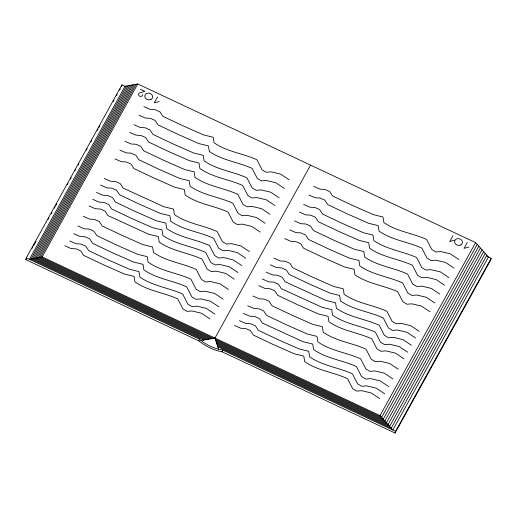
<?xml version="1.0" encoding="UTF-8"?>
<svg xmlns="http://www.w3.org/2000/svg" width="517" height="517" viewBox="0 0 517 517"><rect width="100%" height="100%" fill="white"/><g stroke="black" fill="none" stroke-linecap="round" stroke-linejoin="round"><path stroke-width="0.78" d="M486.962 256.335L491.15 258.3L490.672 260.083L395.085 433.052L222.006 351.767A28.655 14.825 28.9 0 1 198.929 340.929L25.85 259.644L26.328 257.86L121.915 84.885L125.011 86.339L137.729 83.948L475.601 242.628L488.429 257.02L392.849 429.995L380.021 415.597L42.148 256.917L29.43 259.314L125.011 86.339M121.43 86.669L121.915 84.885M198.929 340.929L199.413 339.146L26.328 257.86M222.006 351.767L222.491 349.983L218.588 349.253A25.268 13.074 28.9 0 1 201.048 340.516L199.413 339.146M395.085 433.052L395.57 431.275L491.15 258.3M25.85 259.644L26.632 258.229M32.093 248.347L32.875 246.932M33.65 245.523L35.996 241.284M48.087 219.395L48.869 217.987M51.209 213.754L51.991 212.338M54.33 208.105L55.112 206.69M55.888 205.281L56.67 203.866M67.204 184.802L67.986 183.393M70.325 179.153L71.107 177.745M75.004 170.681L75.786 169.272M78.125 165.039L78.907 163.624M86.32 150.208L87.102 148.799M90.998 141.736L91.78 140.327M97.241 130.439L98.023 129.03M98.805 127.615L99.975 125.502M113.236 101.494L114.018 100.085M116.357 95.845L117.139 94.437M119.479 90.197L120.261 88.788M126.6 86.042L31.02 259.011L203.608 340.07M128.19 85.744L32.61 258.713L205.23 339.785M129.78 85.441L34.2 258.416L206.852 339.501M131.37 85.143L35.789 258.112L208.474 339.217M132.959 84.846L37.379 257.815L210.102 338.932M134.549 84.542L38.969 257.518L211.724 338.648M136.139 84.245L40.559 257.214L213.347 338.364M42.148 256.917L137.729 83.948M157.53 96.905L154.247 102.844L159.184 101.513M218.588 349.253L214.969 338.079L310.549 165.11M452.989 235.674L449.706 241.607L454.417 240.082M467.323 242.402L464.046 248.341L468.984 247.01M380.021 415.597L475.601 242.628M477.204 244.425L381.624 417.4L215.369 339.314M478.807 246.228L383.226 419.197L215.77 340.548M480.409 248.024L384.829 421L216.164 341.782M482.012 249.827L386.432 422.796L216.565 343.017M483.615 251.624L388.034 424.593L216.966 344.251M485.224 253.42L389.637 426.396L217.366 345.485M486.827 255.224L391.24 428.192L217.767 346.72M201.048 340.516L214.969 338.079M143.9 106.631L150.201 109.417L155.178 109.714L159.895 111.795L162.823 116.267L182.566 125.631L203.608 134.931L213.204 137.263L214.096 142.77C226.95 151.804 242.828 153.362 256.897 159.766L262.067 169.796L266.132 172.245L271.108 171.844L280.634 174.113L289.132 179.813M313.632 186.346L319.933 189.132L324.909 189.429L329.626 191.51L332.554 195.982L352.297 205.346L373.339 214.645L382.942 216.978L383.827 222.484C396.681 231.519 412.56 233.077 426.635 239.481L431.798 249.511L435.87 251.966L440.839 251.559L450.372 253.828L458.863 259.528M139.131 115.272L145.426 118.057L150.402 118.354L155.119 120.435L158.047 124.907L177.79 134.271L198.832 143.571L208.435 145.904L209.32 151.41C222.174 160.444 238.053 162.002 252.128 168.406L257.292 178.436L261.363 180.885L266.333 180.485L275.865 182.753L284.363 188.453M308.862 194.987L315.163 197.772L320.133 198.069L324.85 200.15L327.778 204.622L347.521 213.986L368.569 223.286L378.166 225.619L379.051 231.125C391.905 240.159 407.784 241.717 421.859 248.121L427.023 258.151L431.094 260.6L436.064 260.2L445.596 262.468L454.094 268.168M133.922 124.7L140.223 127.486L145.193 127.777L149.911 129.864L152.838 134.336L172.581 143.694L193.623 153L203.226 155.326L204.112 160.839C216.966 169.873 232.844 171.424 246.919 177.829L252.083 187.865L256.154 190.314L261.124 189.907L270.656 192.175L279.154 197.875M303.653 204.415L309.954 207.201L314.931 207.491L319.642 209.579L322.569 214.051L342.312 223.415L363.361 232.715L372.957 235.041L373.843 240.554C386.697 249.588 402.575 251.139 416.65 257.544L421.814 267.58L425.885 270.029L430.855 269.622L440.387 271.897L448.885 277.59M129.677 132.378L135.977 135.163L140.954 135.46L145.665 137.541L148.599 142.013L168.335 151.378L189.384 160.677L198.98 163.01L199.872 168.516C212.72 177.551 228.604 179.102 242.673 185.506L247.843 195.542L251.908 197.992L256.878 197.591L266.41 199.859L274.908 205.553M299.408 212.093L305.709 214.878L310.685 215.175L315.402 217.256L318.33 221.728L338.066 231.093L359.115 240.392L368.711 242.725L369.603 248.231C382.457 257.266 398.336 258.823 412.404 265.221L417.574 275.257L421.639 277.707L426.609 277.306L436.141 279.574L444.639 285.274M124.804 141.193L131.105 143.978L136.081 144.275L140.798 146.356L143.726 150.828L163.469 160.192L184.511 169.492L194.108 171.825L194.999 177.331C207.853 186.366 223.732 187.917 237.801 194.321L242.971 204.357L247.036 206.806L252.012 206.399L261.537 208.674L270.036 214.368M294.535 220.908L300.836 223.693L305.812 223.99L310.53 226.071L313.457 230.543L333.2 239.907L354.242 249.207L363.845 251.54L364.731 257.046C377.584 266.081 393.463 267.632 407.538 274.036L412.702 284.072L416.767 286.521L421.743 286.121L431.275 288.389L439.767 294.083M119.886 150.092L126.187 152.877L131.163 153.174L135.881 155.255L138.808 159.727L158.545 169.091L179.593 178.391L189.19 180.724L190.082 186.23C202.935 195.264 218.814 196.822 232.883 203.226L238.053 213.256L242.118 215.712L247.094 215.305L256.619 217.573L265.118 223.273M289.617 229.813L295.918 232.592L300.894 232.889L305.612 234.977L308.539 239.449L328.282 248.806L349.324 258.106L358.921 260.439L359.813 265.951C372.667 274.979 388.545 276.537 402.614 282.941L407.784 292.977L411.849 295.427L416.825 295.02L426.351 297.288L434.849 302.988M115.013 158.906L121.314 161.692L126.29 161.989L131.008 164.07L133.935 168.542L153.678 177.906L174.72 187.206L184.323 189.539L185.209 195.045C198.063 204.079 213.941 205.637 228.016 212.041L233.18 222.071L237.251 224.52L242.221 224.12L251.753 226.388L260.245 232.088M284.751 238.628L291.052 241.407L296.021 241.704L300.739 243.785L303.666 248.263L323.409 257.621L344.451 266.921L354.055 269.254L354.94 274.766C367.794 283.794 383.672 285.352 397.747 291.756L402.911 301.786L406.982 304.242L411.952 303.834L421.484 306.103L429.982 311.803M104.214 178.455L110.515 181.241L115.491 181.538L120.203 183.619L123.136 188.091L163.921 206.755L173.518 209.088L174.41 214.594C187.257 223.628 203.142 225.186 217.211 231.59L222.381 241.62L226.446 244.069L231.416 243.669L240.948 245.937L249.446 251.637M273.945 258.17L280.246 260.956L285.222 261.253L289.934 263.334L292.868 267.806L312.604 277.17L333.652 286.47L343.249 288.803L344.141 294.309C356.995 303.343 372.873 304.901 386.942 311.305L392.112 321.335L396.177 323.791L401.147 323.383L410.679 325.652L419.177 331.352M100.55 185.092L106.851 187.878L111.827 188.169L116.538 190.256L119.472 194.728L139.209 204.086L160.257 213.392L169.854 215.718L170.739 221.231C183.593 230.265 199.472 231.816 213.547 238.221L218.71 248.257L222.782 250.706L227.751 250.299L237.284 252.567L245.782 258.267M270.281 264.807L276.582 267.593L281.558 267.884L286.269 269.971L289.203 274.443L308.94 283.801L329.988 293.107L339.585 295.433L340.477 300.946C353.324 309.98 369.203 311.531 383.278 317.936L388.448 327.972L392.513 330.421L397.483 330.014L407.015 332.282L415.513 337.982M96.498 192.421L102.799 195.206L107.775 195.497L112.486 197.584L115.42 202.057L135.157 211.421L156.205 220.72L165.802 223.047L166.694 228.559C179.541 237.594 195.426 239.145 209.495 245.549L214.665 255.585L218.73 258.035L223.699 257.628L233.232 259.902L241.73 265.596M266.229 272.136L272.53 274.921L277.506 275.218L282.224 277.299L285.151 281.771L325.936 300.435L335.533 302.768L336.425 308.274C349.279 317.309 365.157 318.86 379.226 325.264L384.396 335.3L388.461 337.75L393.431 337.349L402.963 339.617L411.461 345.311M92.685 199.316L98.986 202.102L103.962 202.393L108.68 204.48L111.607 208.952L131.35 218.316L152.392 227.616L161.995 229.942L162.881 235.455C175.735 244.489 191.613 246.04 205.688 252.445L210.852 262.481L214.923 264.93L219.893 264.523L229.425 266.798L237.917 272.491M262.423 279.031L268.717 281.817L273.693 282.108L278.411 284.195L281.338 288.667L322.123 307.331L331.727 309.657L332.612 315.17C345.466 324.204 361.344 325.755 375.42 332.16L380.583 342.196L384.654 344.645L389.624 344.238L399.156 346.513L407.654 352.206M89.021 205.947L95.322 208.732L100.298 209.03L105.016 211.11L107.943 215.583L148.728 234.246L158.325 236.579L159.217 242.085C172.071 251.12 187.949 252.671 202.018 259.075L207.188 269.111L211.253 271.561L216.229 271.16L225.755 273.428L234.253 279.122M258.752 285.662L265.053 288.447L270.029 288.745L274.747 290.825L277.674 295.297L297.417 304.662L318.459 313.961L328.062 316.294L328.948 321.8C341.802 330.835 357.68 332.392 371.755 338.797L376.919 348.826L380.99 351.276L385.96 350.875L395.492 353.143L403.984 358.843M83.282 216.332L89.583 219.118L94.559 219.415L99.277 221.496L102.204 225.968L121.947 235.332L142.989 244.631L152.586 246.964L153.478 252.47C166.332 261.505 182.21 263.056 196.279 269.46L201.449 279.497L205.514 281.946L210.49 281.545L220.016 283.814L228.514 289.507M253.013 296.047L259.314 298.832L264.29 299.13L269.008 301.211L271.936 305.683L291.678 315.047L312.72 324.346L322.324 326.679L323.209 332.185C336.063 341.22 351.941 342.777 366.017 349.182L371.18 359.212L375.252 361.661L380.221 361.26L389.753 363.529L398.245 369.228M77.931 226.019L84.232 228.805L89.208 229.102L93.92 231.183L96.853 235.655L116.59 245.019L137.638 254.319L147.235 256.652L148.127 262.158C160.974 271.192 176.859 272.743 190.928 279.148L196.098 289.184L200.163 291.633L205.133 291.233L214.665 293.501L223.163 299.194M247.662 305.734L253.963 308.52L258.939 308.817L263.657 310.898L266.585 315.37L286.321 324.734L307.369 334.034L316.966 336.367L317.858 341.873C330.712 350.907 346.59 352.465 360.659 358.863L365.829 368.899L369.894 371.348L374.87 370.947L384.396 373.216L392.894 378.916M73.685 233.703L79.986 236.482L84.962 236.78L89.68 238.86L92.608 243.339L112.351 252.697L133.392 261.996L142.989 264.329L143.881 269.842C156.735 278.87 172.613 280.427 186.682 286.832L191.852 296.868L195.917 299.317L200.893 298.91L210.419 301.178L218.917 306.878M243.417 313.418L249.717 316.197L254.694 316.494L259.411 318.582L262.339 323.054L303.124 341.718L312.727 344.044L313.612 349.557C326.466 358.585 342.344 360.142 356.42 366.547L361.583 376.583L365.655 379.032L370.624 378.625L380.157 380.893L388.648 386.593M69.685 240.941L75.986 243.727L80.962 244.024L85.673 246.105L88.607 250.577L108.344 259.941L129.392 269.241L138.989 271.574L139.881 277.08C152.728 286.114 168.613 287.672 182.682 294.076L187.852 304.106L191.917 306.555L196.887 306.154L206.419 308.423L214.917 314.123M239.416 320.656L245.717 323.442L250.693 323.739L255.411 325.82L258.338 330.292L278.075 339.656L299.123 348.956L308.72 351.289L309.612 356.795C322.466 365.829 338.344 367.387 352.413 373.791L357.583 383.821L361.648 386.277L366.618 385.869L376.15 388.138L384.648 393.838M64.761 245.762L71.062 248.541L76.031 248.839L80.749 250.926L83.676 255.398L103.419 264.756L124.461 274.055L134.065 276.388L134.95 281.901C147.804 290.929 163.682 292.486 177.758 298.891L182.921 308.927L186.992 311.376L191.962 310.969L201.494 313.237L209.992 318.937M234.492 325.477L240.793 328.263L245.769 328.553L250.48 330.641L253.408 335.113L273.15 344.471L294.199 353.777L303.796 356.103L304.681 361.616C317.535 370.65 333.413 372.201 347.489 378.606L352.652 388.642L356.724 391.091L361.693 390.684L371.225 392.952L379.724 398.652M140.391 89.26L144.792 91.328L139.829 92.847A2.1 1.777 15.1 0 0 138.543 94.915A2.1 1.777 15.1 0 0 140.921 96.382A2.1 1.777 15.1 0 0 142.614 94.566M222.491 349.983L395.57 431.275M150.99 99.445L150.079 99.787A3.962 3.361 15.1 0 1 144.812 95.949A3.962 3.361 15.1 0 1 150.667 93.7A3.962 3.361 15.1 0 1 150.99 99.445M460.783 244.942L459.878 245.291A3.962 3.361 15.1 0 1 454.65 241.161A3.962 3.361 15.1 0 1 460.608 239.281A3.962 3.361 15.1 0 1 460.783 244.942"/></g></svg>
